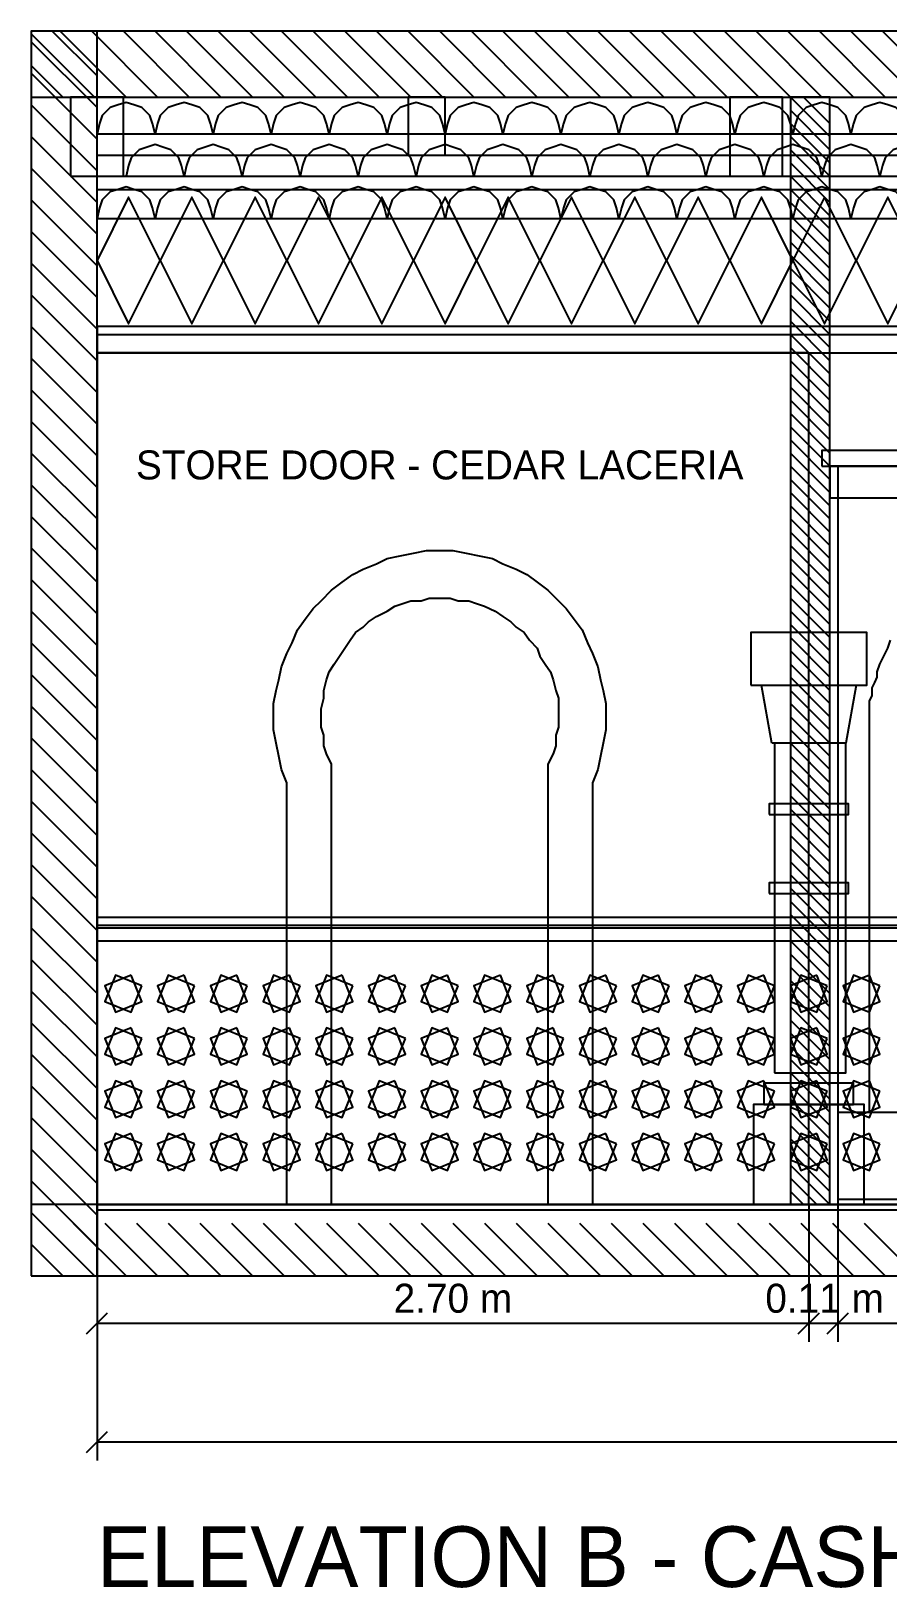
# Model space of a CAD drawing. Header units: metres. Extents: x 0 to 110, y 0 to 17.
# Drawn here: x 53.46 to 56.71, y 0 to 5.9 of the extents above; entities that cross this region are included whole.
import ezdxf
from ezdxf.enums import TextEntityAlignment as Align

# ---------------------------------------------------------------- set-up
doc = ezdxf.new("R2010")
doc.units = ezdxf.units.M
for name, color, linetype in [('A-ANNO', 2, 'CONTINUOUS'), ('A-DIM', 3, 'CONTINUOUS'), ('A-HATCH', 8, 'CONTINUOUS'), ('A-TITLE', 7, 'CONTINUOUS'), ('A-WALL-CUT', 7, 'CONTINUOUS'), ('I-CEIL', 30, 'CONTINUOUS'), ('I-DECO', 8, 'CONTINUOUS'), ('I-FINE', 9, 'CONTINUOUS'), ('I-JOIN', 7, 'CONTINUOUS')]:
    doc.layers.add(name, color=color, linetype=linetype)

msp = doc.modelspace()

# ---------------------------------------------------------------- linework, layer by layer
at = {"layer": 'A-DIM'}
for p, q in [((53.71, 1.45), (53.71, 0.48)), ((53.71, 1.45), (53.71, 0.93)), ((56.41, 1.45), (56.41, 0.93)), ((56.41, 1.45), (56.41, 0.93)), ((56.52, 1.45), (56.52, 0.93)), ((56.52, 1.45), (56.52, 0.93)), ((53.67, 0.96), (53.75, 1.04)), ((56.37, 0.96), (56.45, 1.04)), ((56.37, 0.96), (56.45, 1.04)), ((56.48, 0.96), (56.56, 1.04)), ((56.48, 0.96), (56.56, 1.04)), ((53.71, 1), (56.41, 1)), ((56.41, 1), (56.52, 1)), ((56.52, 1), (57.41, 1)), ((53.67, 0.51), (53.75, 0.59)), ((53.71, 0.55), (63.71, 0.55))]:
    msp.add_line(p, q, dxfattribs=at)
at = {"layer": 'A-HATCH'}
for p, q in [((53.46, 5.89), (53.7, 5.65)), ((53.46, 5.86), (53.71, 5.61)), ((53.54, 5.9), (53.71, 5.73)), ((53.57, 5.9), (53.82, 5.65)), ((53.69, 5.9), (53.94, 5.65)), ((53.81, 5.9), (54.06, 5.65)), ((53.93, 5.9), (54.18, 5.65)), ((54.05, 5.9), (54.3, 5.65)), ((54.17, 5.9), (54.42, 5.65)), ((54.29, 5.9), (54.54, 5.65)), ((54.41, 5.9), (54.66, 5.65)), ((54.53, 5.9), (54.78, 5.65)), ((54.65, 5.9), (54.9, 5.65)), ((54.77, 5.9), (55.02, 5.65)), ((54.89, 5.9), (55.14, 5.65)), ((55.01, 5.9), (55.26, 5.65)), ((55.13, 5.9), (55.38, 5.65)), ((55.25, 5.9), (55.5, 5.65)), ((55.37, 5.9), (55.62, 5.65)), ((55.49, 5.9), (55.74, 5.65)), ((55.61, 5.9), (55.86, 5.65)), ((55.73, 5.9), (55.98, 5.65)), ((55.85, 5.9), (56.1, 5.65)), ((55.97, 5.9), (56.22, 5.65)), ((56.09, 5.9), (56.34, 5.65)), ((56.21, 5.9), (56.46, 5.65)), ((56.33, 5.9), (56.58, 5.65)), ((56.45, 5.9), (56.7, 5.65)), ((56.57, 5.9), (56.82, 5.65)), ((56.69, 5.9), (56.94, 5.65)), ((53.46, 5.77), (53.58, 5.65)), ((53.46, 5.74), (53.71, 5.49)), ((53.46, 5.62), (53.71, 5.37)), ((56.34, 5.65), (56.49, 5.5)), ((56.39, 5.65), (56.49, 5.55)), ((56.34, 5.6), (56.49, 5.45)), ((56.34, 5.55), (56.49, 5.4)), ((53.46, 5.5), (53.71, 5.25)), ((56.34, 5.5), (56.49, 5.35)), ((56.34, 5.45), (56.49, 5.3)), ((53.46, 5.38), (53.71, 5.13)), ((56.34, 5.4), (56.49, 5.25)), ((56.34, 5.35), (56.49, 5.2)), ((53.46, 5.26), (53.71, 5.01)), ((56.34, 5.3), (56.49, 5.15)), ((56.34, 5.25), (56.49, 5.1)), ((56.34, 5.2), (56.49, 5.05)), ((53.46, 5.14), (53.71, 4.89)), ((56.34, 5.15), (56.49, 5)), ((56.34, 5.1), (56.49, 4.95)), ((53.46, 5.02), (53.71, 4.77)), ((56.34, 5.05), (56.49, 4.9)), ((56.34, 5), (56.49, 4.85)), ((53.46, 4.9), (53.71, 4.65)), ((56.34, 4.95), (56.49, 4.8)), ((56.34, 4.9), (56.49, 4.75)), ((56.34, 4.85), (56.49, 4.7)), ((56.34, 4.8), (56.49, 4.65)), ((53.46, 4.78), (53.71, 4.53)), ((56.34, 4.75), (56.49, 4.6)), ((56.34, 4.7), (56.49, 4.55)), ((53.46, 4.66), (53.71, 4.41)), ((56.34, 4.65), (56.49, 4.5)), ((56.34, 4.6), (56.49, 4.45)), ((56.34, 4.55), (56.49, 4.4)), ((53.46, 4.54), (53.71, 4.29)), ((56.34, 4.5), (56.49, 4.35)), ((56.34, 4.45), (56.49, 4.3)), ((53.46, 4.42), (53.71, 4.17)), ((56.34, 4.4), (56.49, 4.25)), ((56.34, 4.35), (56.49, 4.2)), ((53.46, 4.3), (53.71, 4.05)), ((56.34, 4.3), (56.49, 4.15)), ((56.34, 4.25), (56.49, 4.1)), ((56.34, 4.2), (56.49, 4.05)), ((53.46, 4.18), (53.71, 3.93)), ((56.34, 4.15), (56.49, 4)), ((56.34, 4.1), (56.49, 3.95)), ((53.46, 4.06), (53.71, 3.81)), ((56.34, 4.05), (56.49, 3.9)), ((56.34, 4), (56.49, 3.85)), ((53.46, 3.94), (53.71, 3.69)), ((56.34, 3.95), (56.49, 3.8)), ((56.34, 3.9), (56.49, 3.75)), ((56.34, 3.85), (56.49, 3.7)), ((53.46, 3.82), (53.71, 3.57)), ((56.34, 3.8), (56.49, 3.65)), ((56.34, 3.75), (56.49, 3.6)), ((53.46, 3.7), (53.71, 3.45)), ((56.34, 3.7), (56.49, 3.55)), ((56.34, 3.65), (56.49, 3.5)), ((53.46, 3.58), (53.71, 3.33)), ((56.34, 3.6), (56.49, 3.45)), ((56.34, 3.55), (56.49, 3.4)), ((56.34, 3.5), (56.49, 3.35)), ((53.46, 3.46), (53.71, 3.21)), ((56.34, 3.45), (56.49, 3.3)), ((56.34, 3.4), (56.49, 3.25)), ((53.46, 3.34), (53.71, 3.09)), ((56.34, 3.35), (56.49, 3.2)), ((56.34, 3.3), (56.49, 3.15)), ((56.34, 3.25), (56.49, 3.1)), ((53.46, 3.22), (53.71, 2.97)), ((56.34, 3.2), (56.49, 3.05)), ((56.34, 3.15), (56.49, 3)), ((53.46, 3.1), (53.71, 2.85)), ((56.34, 3.1), (56.49, 2.95)), ((56.34, 3.05), (56.49, 2.9)), ((53.46, 2.98), (53.71, 2.73)), ((56.34, 3), (56.49, 2.85)), ((56.34, 2.95), (56.49, 2.8)), ((56.34, 2.9), (56.49, 2.75)), ((53.46, 2.86), (53.71, 2.61)), ((56.34, 2.85), (56.49, 2.7)), ((56.34, 2.8), (56.49, 2.65)), ((53.46, 2.74), (53.71, 2.49)), ((56.34, 2.75), (56.49, 2.6)), ((56.34, 2.7), (56.49, 2.55)), ((53.46, 2.62), (53.71, 2.37)), ((56.34, 2.65), (56.49, 2.5)), ((56.34, 2.6), (56.49, 2.45)), ((56.34, 2.55), (56.49, 2.4)), ((53.46, 2.5), (53.71, 2.25)), ((56.34, 2.5), (56.49, 2.35)), ((56.34, 2.45), (56.49, 2.3)), ((53.46, 2.38), (53.71, 2.13)), ((56.34, 2.4), (56.49, 2.25)), ((56.34, 2.35), (56.49, 2.2)), ((53.46, 2.26), (53.71, 2.01)), ((56.34, 2.3), (56.49, 2.15)), ((56.34, 2.25), (56.49, 2.1)), ((56.34, 2.2), (56.49, 2.05)), ((53.46, 2.14), (53.71, 1.89)), ((56.34, 2.15), (56.49, 2)), ((56.34, 2.1), (56.49, 1.95)), ((53.46, 2.02), (53.71, 1.77)), ((56.34, 2.05), (56.49, 1.9)), ((56.34, 2), (56.49, 1.85)), ((56.34, 1.95), (56.49, 1.8)), ((53.46, 1.9), (53.71, 1.65)), ((56.34, 1.9), (56.49, 1.75)), ((56.34, 1.85), (56.49, 1.7)), ((53.46, 1.78), (53.71, 1.53)), ((56.34, 1.8), (56.49, 1.65)), ((56.34, 1.75), (56.49, 1.6)), ((53.46, 1.66), (53.71, 1.41)), ((56.34, 1.7), (56.49, 1.55)), ((56.34, 1.65), (56.49, 1.5)), ((56.34, 1.6), (56.49, 1.45)), ((53.46, 1.54), (53.71, 1.29)), ((56.34, 1.55), (56.44, 1.45)), ((56.34, 1.5), (56.39, 1.45)), ((53.46, 1.42), (53.7, 1.18)), ((53.5, 1.38), (53.7, 1.18)), ((53.62, 1.38), (53.82, 1.18)), ((53.74, 1.38), (53.94, 1.18)), ((53.86, 1.38), (54.06, 1.18)), ((53.98, 1.38), (54.18, 1.18)), ((54.1, 1.38), (54.3, 1.18)), ((54.22, 1.38), (54.42, 1.18)), ((54.34, 1.38), (54.54, 1.18)), ((54.46, 1.38), (54.66, 1.18)), ((54.58, 1.38), (54.78, 1.18)), ((54.7, 1.38), (54.9, 1.18)), ((54.82, 1.38), (55.02, 1.18)), ((54.94, 1.38), (55.14, 1.18)), ((55.06, 1.38), (55.26, 1.18)), ((55.18, 1.38), (55.38, 1.18)), ((55.3, 1.38), (55.5, 1.18)), ((55.42, 1.38), (55.62, 1.18)), ((55.54, 1.38), (55.74, 1.18)), ((55.66, 1.38), (55.86, 1.18)), ((55.78, 1.38), (55.98, 1.18)), ((55.9, 1.38), (56.1, 1.18)), ((56.02, 1.38), (56.22, 1.18)), ((56.14, 1.38), (56.34, 1.18)), ((56.26, 1.38), (56.46, 1.18)), ((56.38, 1.38), (56.58, 1.18)), ((56.5, 1.38), (56.7, 1.18)), ((56.62, 1.38), (56.82, 1.18)), ((53.46, 1.3), (53.58, 1.18)), ((53.46, 1.3), (53.58, 1.18))]:
    msp.add_line(p, q, dxfattribs=at)
at = {"layer": 'A-WALL-CUT'}
for points in [[(53.46, 5.65), (63.96, 5.65), (63.96, 5.9), (53.46, 5.9)], [(53.46, 1.18), (53.71, 1.18), (53.71, 5.9), (53.46, 5.9)], [(56.34, 1.45), (56.49, 1.45), (56.49, 5.65), (56.34, 5.65)], [(53.46, 1.18), (63.96, 1.18), (63.96, 1.45), (53.46, 1.45)]]:
    msp.add_lwpolyline(points, close=True, dxfattribs=at)
at = {"layer": 'I-CEIL'}
for p, q in [((53.71, 5.43), (63.71, 5.43)), ((53.71, 5.35), (63.71, 5.35))]:
    msp.add_line(p, q, dxfattribs=at)
for points in [[(53.61, 5.35), (53.81, 5.35), (53.81, 5.65), (53.61, 5.65)], [(54.89, 5.43), (55.03, 5.43), (55.03, 5.65), (54.89, 5.65)], [(56.11, 5.35), (56.31, 5.35), (56.31, 5.65), (56.11, 5.65)]]:
    msp.add_lwpolyline(points, close=True, dxfattribs=at)
at = {"layer": 'I-DECO'}
for p, q in [((53.71, 5.3), (63.71, 5.3)), ((53.71, 4.75), (63.71, 4.75)), ((53.71, 2.54), (63.71, 2.54)), ((53.71, 2.51), (63.71, 2.51)), ((56.52, 1.8), (57.82, 1.8))]:
    msp.add_line(p, q, dxfattribs=at)
for points in [[(53.93, 5.51), (53.92, 5.55), (53.91, 5.58), (53.88, 5.61), (53.85, 5.62), (53.82, 5.63), (53.79, 5.62), (53.76, 5.61), (53.73, 5.58), (53.72, 5.55), (53.71, 5.51)], [(54.15, 5.51), (54.14, 5.55), (54.13, 5.58), (54.1, 5.61), (54.07, 5.62), (54.04, 5.63), (54.01, 5.62), (53.98, 5.61), (53.95, 5.58), (53.94, 5.55), (53.93, 5.51)], [(54.37, 5.51), (54.36, 5.55), (54.35, 5.58), (54.32, 5.61), (54.29, 5.62), (54.26, 5.63), (54.23, 5.62), (54.2, 5.61), (54.17, 5.58), (54.16, 5.55), (54.15, 5.51)], [(54.59, 5.51), (54.58, 5.55), (54.57, 5.58), (54.54, 5.61), (54.51, 5.62), (54.48, 5.63), (54.45, 5.62), (54.42, 5.61), (54.39, 5.58), (54.38, 5.55), (54.37, 5.51)], [(54.81, 5.51), (54.8, 5.55), (54.79, 5.58), (54.76, 5.61), (54.73, 5.62), (54.7, 5.63), (54.67, 5.62), (54.64, 5.61), (54.61, 5.58), (54.6, 5.55), (54.59, 5.51)], [(55.03, 5.51), (55.02, 5.55), (55.01, 5.58), (54.98, 5.61), (54.95, 5.62), (54.92, 5.63), (54.89, 5.62), (54.86, 5.61), (54.83, 5.58), (54.82, 5.55), (54.81, 5.51)], [(55.25, 5.51), (55.24, 5.55), (55.23, 5.58), (55.2, 5.61), (55.17, 5.62), (55.14, 5.63), (55.11, 5.62), (55.08, 5.61), (55.05, 5.58), (55.04, 5.55), (55.03, 5.51)], [(55.47, 5.51), (55.46, 5.55), (55.45, 5.58), (55.42, 5.61), (55.39, 5.62), (55.36, 5.63), (55.33, 5.62), (55.3, 5.61), (55.27, 5.58), (55.26, 5.55), (55.25, 5.51)], [(55.69, 5.51), (55.68, 5.55), (55.67, 5.58), (55.64, 5.61), (55.61, 5.62), (55.58, 5.63), (55.55, 5.62), (55.52, 5.61), (55.49, 5.58), (55.48, 5.55), (55.47, 5.51)], [(55.91, 5.51), (55.9, 5.55), (55.89, 5.58), (55.86, 5.61), (55.83, 5.62), (55.8, 5.63), (55.77, 5.62), (55.74, 5.61), (55.71, 5.58), (55.7, 5.55), (55.69, 5.51)], [(56.13, 5.51), (56.12, 5.55), (56.11, 5.58), (56.08, 5.61), (56.05, 5.62), (56.02, 5.63), (55.99, 5.62), (55.96, 5.61), (55.93, 5.58), (55.92, 5.55), (55.91, 5.51)], [(56.35, 5.51), (56.34, 5.55), (56.33, 5.58), (56.3, 5.61), (56.27, 5.62), (56.24, 5.63), (56.21, 5.62), (56.18, 5.61), (56.15, 5.58), (56.14, 5.55), (56.13, 5.51)], [(56.57, 5.51), (56.56, 5.55), (56.55, 5.58), (56.52, 5.61), (56.49, 5.62), (56.46, 5.63), (56.43, 5.62), (56.4, 5.61), (56.37, 5.58), (56.36, 5.55), (56.35, 5.51)], [(56.79, 5.51), (56.78, 5.55), (56.77, 5.58), (56.74, 5.61), (56.71, 5.62), (56.68, 5.63), (56.65, 5.62), (56.62, 5.61), (56.59, 5.58), (56.58, 5.55), (56.57, 5.51)], [(54.04, 5.35), (54.03, 5.39), (54.02, 5.42), (53.99, 5.45), (53.96, 5.46), (53.93, 5.47), (53.9, 5.46), (53.87, 5.45), (53.84, 5.42), (53.83, 5.39), (53.82, 5.35)], [(54.26, 5.35), (54.25, 5.39), (54.24, 5.42), (54.21, 5.45), (54.18, 5.46), (54.15, 5.47), (54.12, 5.46), (54.09, 5.45), (54.06, 5.42), (54.05, 5.39), (54.04, 5.35)], [(54.48, 5.35), (54.47, 5.39), (54.46, 5.42), (54.43, 5.45), (54.4, 5.46), (54.37, 5.47), (54.34, 5.46), (54.31, 5.45), (54.28, 5.42), (54.27, 5.39), (54.26, 5.35)], [(54.7, 5.35), (54.69, 5.39), (54.68, 5.42), (54.65, 5.45), (54.62, 5.46), (54.59, 5.47), (54.56, 5.46), (54.53, 5.45), (54.5, 5.42), (54.49, 5.39), (54.48, 5.35)], [(54.92, 5.35), (54.91, 5.39), (54.9, 5.42), (54.87, 5.45), (54.84, 5.46), (54.81, 5.47), (54.78, 5.46), (54.75, 5.45), (54.72, 5.42), (54.71, 5.39), (54.7, 5.35)], [(55.14, 5.35), (55.13, 5.39), (55.12, 5.42), (55.09, 5.45), (55.06, 5.46), (55.03, 5.47), (55, 5.46), (54.97, 5.45), (54.94, 5.42), (54.93, 5.39), (54.92, 5.35)], [(55.36, 5.35), (55.35, 5.39), (55.34, 5.42), (55.31, 5.45), (55.28, 5.46), (55.25, 5.47), (55.22, 5.46), (55.19, 5.45), (55.16, 5.42), (55.15, 5.39), (55.14, 5.35)], [(55.58, 5.35), (55.57, 5.39), (55.56, 5.42), (55.53, 5.45), (55.5, 5.46), (55.47, 5.47), (55.44, 5.46), (55.41, 5.45), (55.38, 5.42), (55.37, 5.39), (55.36, 5.35)], [(55.8, 5.35), (55.79, 5.39), (55.78, 5.42), (55.75, 5.45), (55.72, 5.46), (55.69, 5.47), (55.66, 5.46), (55.63, 5.45), (55.6, 5.42), (55.59, 5.39), (55.58, 5.35)], [(56.02, 5.35), (56.01, 5.39), (56, 5.42), (55.97, 5.45), (55.94, 5.46), (55.91, 5.47), (55.88, 5.46), (55.85, 5.45), (55.82, 5.42), (55.81, 5.39), (55.8, 5.35)], [(56.24, 5.35), (56.23, 5.39), (56.22, 5.42), (56.19, 5.45), (56.16, 5.46), (56.13, 5.47), (56.1, 5.46), (56.07, 5.45), (56.04, 5.42), (56.03, 5.39), (56.02, 5.35)], [(56.46, 5.35), (56.45, 5.39), (56.44, 5.42), (56.41, 5.45), (56.38, 5.46), (56.35, 5.47), (56.32, 5.46), (56.29, 5.45), (56.26, 5.42), (56.25, 5.39), (56.24, 5.35)], [(56.68, 5.35), (56.67, 5.39), (56.66, 5.42), (56.63, 5.45), (56.6, 5.46), (56.57, 5.47), (56.54, 5.46), (56.51, 5.45), (56.48, 5.42), (56.47, 5.39), (56.46, 5.35)], [(56.9, 5.35), (56.89, 5.39), (56.88, 5.42), (56.85, 5.45), (56.82, 5.46), (56.79, 5.47), (56.76, 5.46), (56.73, 5.45), (56.7, 5.42), (56.69, 5.39), (56.68, 5.35)], [(53.93, 5.19), (53.92, 5.23), (53.91, 5.26), (53.88, 5.29), (53.85, 5.3), (53.82, 5.31), (53.79, 5.3), (53.76, 5.29), (53.73, 5.26), (53.72, 5.23), (53.71, 5.19)], [(54.15, 5.19), (54.14, 5.23), (54.13, 5.26), (54.1, 5.29), (54.07, 5.3), (54.04, 5.31), (54.01, 5.3), (53.98, 5.29), (53.95, 5.26), (53.94, 5.23), (53.93, 5.19)], [(54.37, 5.19), (54.36, 5.23), (54.35, 5.26), (54.32, 5.29), (54.29, 5.3), (54.26, 5.31), (54.23, 5.3), (54.2, 5.29), (54.17, 5.26), (54.16, 5.23), (54.15, 5.19)], [(54.59, 5.19), (54.58, 5.23), (54.57, 5.26), (54.54, 5.29), (54.51, 5.3), (54.48, 5.31), (54.45, 5.3), (54.42, 5.29), (54.39, 5.26), (54.38, 5.23), (54.37, 5.19)], [(54.81, 5.19), (54.8, 5.23), (54.79, 5.26), (54.76, 5.29), (54.73, 5.3), (54.7, 5.31), (54.67, 5.3), (54.64, 5.29), (54.61, 5.26), (54.6, 5.23), (54.59, 5.19)], [(55.03, 5.19), (55.02, 5.23), (55.01, 5.26), (54.98, 5.29), (54.95, 5.3), (54.92, 5.31), (54.89, 5.3), (54.86, 5.29), (54.83, 5.26), (54.82, 5.23), (54.81, 5.19)], [(55.25, 5.19), (55.24, 5.23), (55.23, 5.26), (55.2, 5.29), (55.17, 5.3), (55.14, 5.31), (55.11, 5.3), (55.08, 5.29), (55.05, 5.26), (55.04, 5.23), (55.03, 5.19)], [(55.47, 5.19), (55.46, 5.23), (55.45, 5.26), (55.42, 5.29), (55.39, 5.3), (55.36, 5.31), (55.33, 5.3), (55.3, 5.29), (55.27, 5.26), (55.26, 5.23), (55.25, 5.19)], [(55.69, 5.19), (55.68, 5.23), (55.67, 5.26), (55.64, 5.29), (55.61, 5.3), (55.58, 5.31), (55.55, 5.3), (55.52, 5.29), (55.49, 5.26), (55.48, 5.23), (55.47, 5.19)], [(55.91, 5.19), (55.9, 5.23), (55.89, 5.26), (55.86, 5.29), (55.83, 5.3), (55.8, 5.31), (55.77, 5.3), (55.74, 5.29), (55.71, 5.26), (55.7, 5.23), (55.69, 5.19)], [(56.13, 5.19), (56.12, 5.23), (56.11, 5.26), (56.08, 5.29), (56.05, 5.3), (56.02, 5.31), (55.99, 5.3), (55.96, 5.29), (55.93, 5.26), (55.92, 5.23), (55.91, 5.19)], [(56.35, 5.19), (56.34, 5.23), (56.33, 5.26), (56.3, 5.29), (56.27, 5.3), (56.24, 5.31), (56.21, 5.3), (56.18, 5.29), (56.15, 5.26), (56.14, 5.23), (56.13, 5.19)], [(56.57, 5.19), (56.56, 5.23), (56.55, 5.26), (56.52, 5.29), (56.49, 5.3), (56.46, 5.31), (56.43, 5.3), (56.4, 5.29), (56.37, 5.26), (56.36, 5.23), (56.35, 5.19)], [(56.79, 5.19), (56.78, 5.23), (56.77, 5.26), (56.74, 5.29), (56.71, 5.3), (56.68, 5.31), (56.65, 5.3), (56.62, 5.29), (56.59, 5.26), (56.58, 5.23), (56.57, 5.19)]]:
    msp.add_lwpolyline(points, dxfattribs=at)
for points in [[(53.71, 1.45), (56.41, 1.45), (56.41, 4.68), (53.71, 4.68)], [(56.26, 2.93), (56.56, 2.93), (56.56, 2.97), (56.26, 2.97)], [(56.26, 2.63), (56.56, 2.63), (56.56, 2.67), (56.26, 2.67)]]:
    msp.add_lwpolyline(points, close=True, dxfattribs=at)
at = {"layer": 'I-FINE'}
msp.add_line((53.71, 1.43), (63.71, 1.43), dxfattribs=at)
for points in [[(53.71, 5.03), (53.83, 4.79), (53.95, 5.03), (53.83, 5.27)], [(53.95, 5.03), (54.07, 4.79), (54.19, 5.03), (54.07, 5.27)], [(54.19, 5.03), (54.31, 4.79), (54.43, 5.03), (54.31, 5.27)], [(54.43, 5.03), (54.55, 4.79), (54.67, 5.03), (54.55, 5.27)], [(54.67, 5.03), (54.79, 4.79), (54.91, 5.03), (54.79, 5.27)], [(54.91, 5.03), (55.03, 4.79), (55.15, 5.03), (55.03, 5.27)], [(55.15, 5.03), (55.27, 4.79), (55.39, 5.03), (55.27, 5.27)], [(55.39, 5.03), (55.51, 4.79), (55.63, 5.03), (55.51, 5.27)], [(55.63, 5.03), (55.75, 4.79), (55.87, 5.03), (55.75, 5.27)], [(55.87, 5.03), (55.99, 4.79), (56.11, 5.03), (55.99, 5.27)], [(56.11, 5.03), (56.23, 4.79), (56.35, 5.03), (56.23, 5.27)], [(56.35, 5.03), (56.47, 4.79), (56.59, 5.03), (56.47, 5.27)], [(56.59, 5.03), (56.71, 4.79), (56.83, 5.03), (56.71, 5.27)], [(53.88, 2.28), (53.78, 2.32), (53.74, 2.22), (53.84, 2.18)], [(53.84, 2.32), (53.74, 2.28), (53.78, 2.18), (53.88, 2.22)], [(54.08, 2.28), (53.98, 2.32), (53.94, 2.22), (54.04, 2.18)], [(54.04, 2.32), (53.94, 2.28), (53.98, 2.18), (54.08, 2.22)], [(54.28, 2.28), (54.18, 2.32), (54.14, 2.22), (54.24, 2.18)], [(54.24, 2.32), (54.14, 2.28), (54.18, 2.18), (54.28, 2.22)], [(54.48, 2.28), (54.38, 2.32), (54.34, 2.22), (54.44, 2.18)], [(54.44, 2.32), (54.34, 2.28), (54.38, 2.18), (54.48, 2.22)], [(54.68, 2.28), (54.58, 2.32), (54.54, 2.22), (54.64, 2.18)], [(54.64, 2.32), (54.54, 2.28), (54.58, 2.18), (54.68, 2.22)], [(54.88, 2.28), (54.78, 2.32), (54.74, 2.22), (54.84, 2.18)], [(54.84, 2.32), (54.74, 2.28), (54.78, 2.18), (54.88, 2.22)], [(55.08, 2.28), (54.98, 2.32), (54.94, 2.22), (55.04, 2.18)], [(55.04, 2.32), (54.94, 2.28), (54.98, 2.18), (55.08, 2.22)], [(55.28, 2.28), (55.18, 2.32), (55.14, 2.22), (55.24, 2.18)], [(55.24, 2.32), (55.14, 2.28), (55.18, 2.18), (55.28, 2.22)], [(55.48, 2.28), (55.38, 2.32), (55.34, 2.22), (55.44, 2.18)], [(55.44, 2.32), (55.34, 2.28), (55.38, 2.18), (55.48, 2.22)], [(55.68, 2.28), (55.58, 2.32), (55.54, 2.22), (55.64, 2.18)], [(55.64, 2.32), (55.54, 2.28), (55.58, 2.18), (55.68, 2.22)], [(55.88, 2.28), (55.78, 2.32), (55.74, 2.22), (55.84, 2.18)], [(55.84, 2.32), (55.74, 2.28), (55.78, 2.18), (55.88, 2.22)], [(56.08, 2.28), (55.98, 2.32), (55.94, 2.22), (56.04, 2.18)], [(56.04, 2.32), (55.94, 2.28), (55.98, 2.18), (56.08, 2.22)], [(56.28, 2.28), (56.18, 2.32), (56.14, 2.22), (56.24, 2.18)], [(56.24, 2.32), (56.14, 2.28), (56.18, 2.18), (56.28, 2.22)], [(56.48, 2.28), (56.38, 2.32), (56.34, 2.22), (56.44, 2.18)], [(56.44, 2.32), (56.34, 2.28), (56.38, 2.18), (56.48, 2.22)], [(56.68, 2.28), (56.58, 2.32), (56.54, 2.22), (56.64, 2.18)], [(56.64, 2.32), (56.54, 2.28), (56.58, 2.18), (56.68, 2.22)], [(53.88, 2.08), (53.78, 2.12), (53.74, 2.02), (53.84, 1.98)], [(53.84, 2.12), (53.74, 2.08), (53.78, 1.98), (53.88, 2.02)], [(54.08, 2.08), (53.98, 2.12), (53.94, 2.02), (54.04, 1.98)], [(54.04, 2.12), (53.94, 2.08), (53.98, 1.98), (54.08, 2.02)], [(54.28, 2.08), (54.18, 2.12), (54.14, 2.02), (54.24, 1.98)], [(54.24, 2.12), (54.14, 2.08), (54.18, 1.98), (54.28, 2.02)], [(54.48, 2.08), (54.38, 2.12), (54.34, 2.02), (54.44, 1.98)], [(54.44, 2.12), (54.34, 2.08), (54.38, 1.98), (54.48, 2.02)], [(54.68, 2.08), (54.58, 2.12), (54.54, 2.02), (54.64, 1.98)], [(54.64, 2.12), (54.54, 2.08), (54.58, 1.98), (54.68, 2.02)], [(54.88, 2.08), (54.78, 2.12), (54.74, 2.02), (54.84, 1.98)], [(54.84, 2.12), (54.74, 2.08), (54.78, 1.98), (54.88, 2.02)], [(55.08, 2.08), (54.98, 2.12), (54.94, 2.02), (55.04, 1.98)], [(55.04, 2.12), (54.94, 2.08), (54.98, 1.98), (55.08, 2.02)], [(55.28, 2.08), (55.18, 2.12), (55.14, 2.02), (55.24, 1.98)], [(55.24, 2.12), (55.14, 2.08), (55.18, 1.98), (55.28, 2.02)], [(55.48, 2.08), (55.38, 2.12), (55.34, 2.02), (55.44, 1.98)], [(55.44, 2.12), (55.34, 2.08), (55.38, 1.98), (55.48, 2.02)], [(55.68, 2.08), (55.58, 2.12), (55.54, 2.02), (55.64, 1.98)], [(55.64, 2.12), (55.54, 2.08), (55.58, 1.98), (55.68, 2.02)], [(55.88, 2.08), (55.78, 2.12), (55.74, 2.02), (55.84, 1.98)], [(55.84, 2.12), (55.74, 2.08), (55.78, 1.98), (55.88, 2.02)], [(56.08, 2.08), (55.98, 2.12), (55.94, 2.02), (56.04, 1.98)], [(56.04, 2.12), (55.94, 2.08), (55.98, 1.98), (56.08, 2.02)], [(56.28, 2.08), (56.18, 2.12), (56.14, 2.02), (56.24, 1.98)], [(56.24, 2.12), (56.14, 2.08), (56.18, 1.98), (56.28, 2.02)], [(56.48, 2.08), (56.38, 2.12), (56.34, 2.02), (56.44, 1.98)], [(56.44, 2.12), (56.34, 2.08), (56.38, 1.98), (56.48, 2.02)], [(56.68, 2.08), (56.58, 2.12), (56.54, 2.02), (56.64, 1.98)], [(56.64, 2.12), (56.54, 2.08), (56.58, 1.98), (56.68, 2.02)], [(53.88, 1.88), (53.78, 1.92), (53.74, 1.82), (53.84, 1.78)], [(53.84, 1.92), (53.74, 1.88), (53.78, 1.78), (53.88, 1.82)], [(54.08, 1.88), (53.98, 1.92), (53.94, 1.82), (54.04, 1.78)], [(54.04, 1.92), (53.94, 1.88), (53.98, 1.78), (54.08, 1.82)], [(54.28, 1.88), (54.18, 1.92), (54.14, 1.82), (54.24, 1.78)], [(54.24, 1.92), (54.14, 1.88), (54.18, 1.78), (54.28, 1.82)], [(54.48, 1.88), (54.38, 1.92), (54.34, 1.82), (54.44, 1.78)], [(54.44, 1.92), (54.34, 1.88), (54.38, 1.78), (54.48, 1.82)], [(54.68, 1.88), (54.58, 1.92), (54.54, 1.82), (54.64, 1.78)], [(54.64, 1.92), (54.54, 1.88), (54.58, 1.78), (54.68, 1.82)], [(54.88, 1.88), (54.78, 1.92), (54.74, 1.82), (54.84, 1.78)], [(54.84, 1.92), (54.74, 1.88), (54.78, 1.78), (54.88, 1.82)], [(55.08, 1.88), (54.98, 1.92), (54.94, 1.82), (55.04, 1.78)], [(55.04, 1.92), (54.94, 1.88), (54.98, 1.78), (55.08, 1.82)], [(55.28, 1.88), (55.18, 1.92), (55.14, 1.82), (55.24, 1.78)], [(55.24, 1.92), (55.14, 1.88), (55.18, 1.78), (55.28, 1.82)], [(55.48, 1.88), (55.38, 1.92), (55.34, 1.82), (55.44, 1.78)], [(55.44, 1.92), (55.34, 1.88), (55.38, 1.78), (55.48, 1.82)], [(55.68, 1.88), (55.58, 1.92), (55.54, 1.82), (55.64, 1.78)], [(55.64, 1.92), (55.54, 1.88), (55.58, 1.78), (55.68, 1.82)], [(55.88, 1.88), (55.78, 1.92), (55.74, 1.82), (55.84, 1.78)], [(55.84, 1.92), (55.74, 1.88), (55.78, 1.78), (55.88, 1.82)], [(56.08, 1.88), (55.98, 1.92), (55.94, 1.82), (56.04, 1.78)], [(56.04, 1.92), (55.94, 1.88), (55.98, 1.78), (56.08, 1.82)], [(56.28, 1.88), (56.18, 1.92), (56.14, 1.82), (56.24, 1.78)], [(56.24, 1.92), (56.14, 1.88), (56.18, 1.78), (56.28, 1.82)], [(56.48, 1.88), (56.38, 1.92), (56.34, 1.82), (56.44, 1.78)], [(56.44, 1.92), (56.34, 1.88), (56.38, 1.78), (56.48, 1.82)], [(56.68, 1.88), (56.58, 1.92), (56.54, 1.82), (56.64, 1.78)], [(56.64, 1.92), (56.54, 1.88), (56.58, 1.78), (56.68, 1.82)], [(53.88, 1.68), (53.78, 1.72), (53.74, 1.62), (53.84, 1.58)], [(53.84, 1.72), (53.74, 1.68), (53.78, 1.58), (53.88, 1.62)], [(54.08, 1.68), (53.98, 1.72), (53.94, 1.62), (54.04, 1.58)], [(54.04, 1.72), (53.94, 1.68), (53.98, 1.58), (54.08, 1.62)], [(54.28, 1.68), (54.18, 1.72), (54.14, 1.62), (54.24, 1.58)], [(54.24, 1.72), (54.14, 1.68), (54.18, 1.58), (54.28, 1.62)], [(54.48, 1.68), (54.38, 1.72), (54.34, 1.62), (54.44, 1.58)], [(54.44, 1.72), (54.34, 1.68), (54.38, 1.58), (54.48, 1.62)], [(54.68, 1.68), (54.58, 1.72), (54.54, 1.62), (54.64, 1.58)], [(54.64, 1.72), (54.54, 1.68), (54.58, 1.58), (54.68, 1.62)], [(54.88, 1.68), (54.78, 1.72), (54.74, 1.62), (54.84, 1.58)], [(54.84, 1.72), (54.74, 1.68), (54.78, 1.58), (54.88, 1.62)], [(55.08, 1.68), (54.98, 1.72), (54.94, 1.62), (55.04, 1.58)], [(55.04, 1.72), (54.94, 1.68), (54.98, 1.58), (55.08, 1.62)], [(55.28, 1.68), (55.18, 1.72), (55.14, 1.62), (55.24, 1.58)], [(55.24, 1.72), (55.14, 1.68), (55.18, 1.58), (55.28, 1.62)], [(55.48, 1.68), (55.38, 1.72), (55.34, 1.62), (55.44, 1.58)], [(55.44, 1.72), (55.34, 1.68), (55.38, 1.58), (55.48, 1.62)], [(55.68, 1.68), (55.58, 1.72), (55.54, 1.62), (55.64, 1.58)], [(55.64, 1.72), (55.54, 1.68), (55.58, 1.58), (55.68, 1.62)], [(55.88, 1.68), (55.78, 1.72), (55.74, 1.62), (55.84, 1.58)], [(55.84, 1.72), (55.74, 1.68), (55.78, 1.58), (55.88, 1.62)], [(56.08, 1.68), (55.98, 1.72), (55.94, 1.62), (56.04, 1.58)], [(56.04, 1.72), (55.94, 1.68), (55.98, 1.58), (56.08, 1.62)], [(56.28, 1.68), (56.18, 1.72), (56.14, 1.62), (56.24, 1.58)], [(56.24, 1.72), (56.14, 1.68), (56.18, 1.58), (56.28, 1.62)], [(56.48, 1.68), (56.38, 1.72), (56.34, 1.62), (56.44, 1.58)], [(56.44, 1.72), (56.34, 1.68), (56.38, 1.58), (56.48, 1.62)], [(56.68, 1.68), (56.58, 1.72), (56.54, 1.62), (56.64, 1.58)], [(56.64, 1.72), (56.54, 1.68), (56.58, 1.58), (56.68, 1.62)]]:
    msp.add_lwpolyline(points, close=True, dxfattribs=at)
at = {"layer": 'I-JOIN'}
for p, q in [((53.71, 5.51), (63.71, 5.51)), ((53.71, 5.35), (63.71, 5.35)), ((53.71, 5.19), (63.71, 5.19)), ((53.71, 2.5), (63.71, 2.5)), ((53.71, 2.45), (63.71, 2.45))]:
    msp.add_line(p, q, dxfattribs=at)
for points in [[(53.71, 4.68), (63.71, 4.68), (63.71, 4.78), (53.71, 4.78)], [(56.46, 4.25), (57.88, 4.25), (57.88, 4.31), (56.46, 4.31)], [(56.49, 4.13), (57.85, 4.13), (57.85, 4.25), (56.49, 4.25)], [(56.52, 1.45), (57.82, 1.45), (57.82, 4.25), (56.52, 4.25)], [(56.19, 3.42), (56.63, 3.42), (56.63, 3.62), (56.19, 3.62)], [(56.27, 3.2), (56.23, 3.42), (56.59, 3.42), (56.55, 3.2)], [(56.28, 1.95), (56.55, 1.95), (56.55, 3.2), (56.28, 3.2)], [(56.24, 1.83), (56.58, 1.83), (56.58, 1.91), (56.24, 1.91)], [(56.2, 1.45), (56.62, 1.45), (56.62, 1.83), (56.2, 1.83)], [(56.52, 1.45), (61.9, 1.45), (61.9, 1.47), (56.52, 1.47)]]:
    msp.add_lwpolyline(points, close=True, dxfattribs=at)
for points in [[(54.43, 1.45), (54.43, 3.05), (54.41, 3.1), (54.4, 3.15), (54.39, 3.2), (54.38, 3.25), (54.38, 3.3), (54.38, 3.35), (54.39, 3.4), (54.4, 3.44), (54.41, 3.49), (54.43, 3.54), (54.45, 3.58), (54.47, 3.63), (54.5, 3.67), (54.53, 3.71), (54.56, 3.74), (54.6, 3.78), (54.64, 3.81), (54.68, 3.84), (54.72, 3.86), (54.77, 3.88), (54.81, 3.9), (54.86, 3.91), (54.91, 3.92), (54.96, 3.93), (55.01, 3.93), (55.06, 3.93), (55.11, 3.92), (55.16, 3.91), (55.21, 3.9), (55.25, 3.88), (55.3, 3.86), (55.34, 3.84), (55.38, 3.81), (55.42, 3.78), (55.46, 3.74), (55.49, 3.71), (55.52, 3.67), (55.55, 3.63), (55.57, 3.58), (55.59, 3.54), (55.61, 3.49), (55.62, 3.44), (55.63, 3.4), (55.64, 3.35), (55.64, 3.3), (55.64, 3.25), (55.63, 3.2), (55.62, 3.15), (55.61, 3.1), (55.59, 3.05), (55.59, 1.45)], [(54.6, 1.45), (54.6, 3.12), (54.58, 3.16), (54.57, 3.19), (54.57, 3.23), (54.56, 3.26), (54.56, 3.3), (54.56, 3.33), (54.57, 3.37), (54.57, 3.4), (54.58, 3.44), (54.59, 3.47), (54.61, 3.5), (54.63, 3.53), (54.65, 3.56), (54.67, 3.59), (54.69, 3.62), (54.72, 3.64), (54.74, 3.66), (54.77, 3.68), (54.81, 3.7), (54.84, 3.72), (54.87, 3.73), (54.9, 3.74), (54.94, 3.74), (54.97, 3.75), (55.01, 3.75), (55.05, 3.75), (55.08, 3.74), (55.12, 3.74), (55.15, 3.73), (55.18, 3.72), (55.22, 3.7), (55.25, 3.68), (55.28, 3.66), (55.3, 3.64), (55.33, 3.62), (55.35, 3.59), (55.38, 3.56), (55.39, 3.53), (55.41, 3.5), (55.43, 3.47), (55.44, 3.44), (55.45, 3.4), (55.46, 3.37), (55.46, 3.33), (55.46, 3.3), (55.46, 3.26), (55.45, 3.23), (55.45, 3.19), (55.44, 3.16), (55.42, 3.12), (55.42, 1.45)], [(56.64, 1.8), (56.64, 3.24), (56.64, 3.26), (56.64, 3.29), (56.64, 3.31), (56.64, 3.33), (56.64, 3.36), (56.65, 3.38), (56.65, 3.41), (56.66, 3.43), (56.67, 3.45), (56.67, 3.47), (56.68, 3.5), (56.69, 3.52), (56.7, 3.54), (56.71, 3.56), (56.72, 3.59)]]:
    msp.add_lwpolyline(points, dxfattribs=at)

# ---------------------------------------------------------------- texts
at = {"layer": 'A-ANNO'}
msp.add_text('STORE DOOR - CEDAR LACERIA', height=0.11, dxfattribs=at).set_placement((55.01, 4.2), align=Align.CENTER)
at = {"layer": 'A-DIM'}
for s, p in [('2.70 m', (55.06, 1.04)), ('0.11 m', (56.47, 1.04))]:
    msp.add_text(s, height=0.11, dxfattribs=at).set_placement(p, align=Align.CENTER)
at = {"layer": 'A-TITLE'}
msp.add_text('ELEVATION B - CASHIER WALL   SCALE 1:50', height=0.23, dxfattribs=at).set_placement((53.71, 0))

doc.saveas('drawing.dxf')
